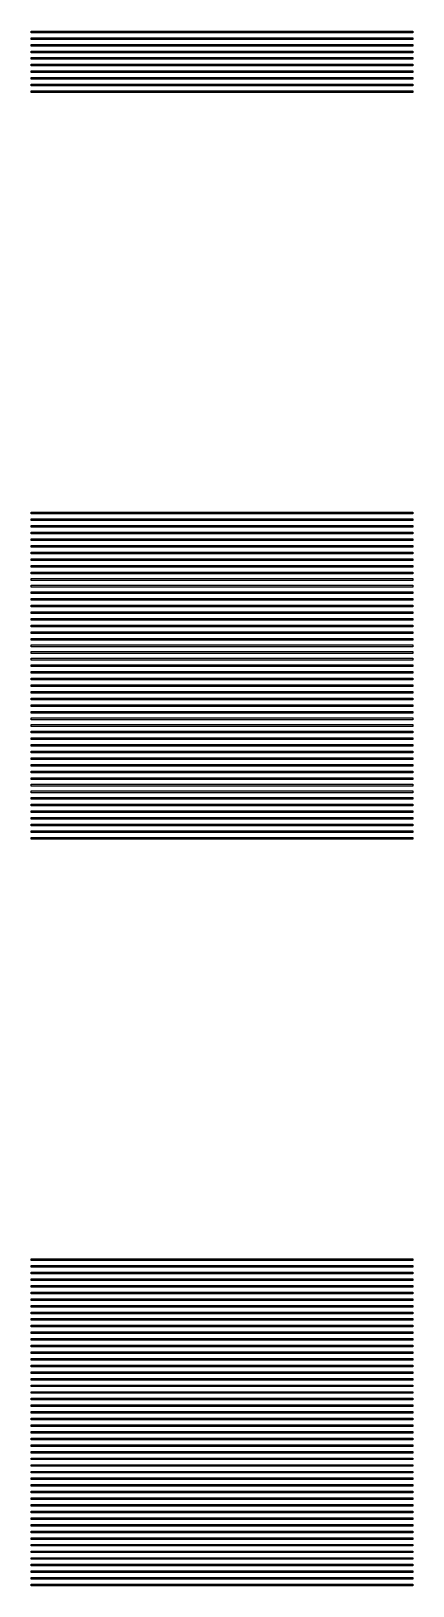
# Model space of a CAD drawing. Extents: x 40 to 187, y -3 to 150.
# Drawn here: x 95.46 to 97.81, y 111.73 to 121.32 of the extents above; entities that cross this region are included whole.
import ezdxf

# ---------------------------------------------------------------- set-up
doc = ezdxf.new("R2010")
doc.units = 0

msp = doc.modelspace()

# ---------------------------------------------------------------- linework, layer by layer
for p, q in [((95.4597, 121.306), (95.4597, 121.316)), ((95.4597, 121.316), (97.8117, 121.316)), ((97.8117, 121.316), (97.8117, 121.306)), ((97.8117, 121.306), (95.4597, 121.306)), ((95.4597, 121.265), (95.4597, 121.275)), ((95.4597, 121.275), (97.8117, 121.275)), ((97.8117, 121.265), (95.4597, 121.265)), ((95.4597, 121.224), (95.4597, 121.234)), ((95.4597, 121.234), (97.8117, 121.234)), ((97.8117, 121.224), (95.4597, 121.224)), ((97.8117, 121.275), (97.8117, 121.265)), ((97.8117, 121.234), (97.8117, 121.224)), ((95.4597, 121.183), (95.4597, 121.193)), ((95.4597, 121.193), (97.8117, 121.193)), ((97.8117, 121.183), (95.4597, 121.183)), ((95.4597, 121.142), (95.4597, 121.153)), ((95.4597, 121.153), (97.8117, 121.153)), ((97.8117, 121.142), (95.4597, 121.142)), ((97.8117, 121.193), (97.8117, 121.183)), ((97.8117, 121.153), (97.8117, 121.142)), ((95.4597, 121.101), (95.4597, 121.112)), ((95.4597, 121.112), (97.8117, 121.112)), ((97.8117, 121.101), (95.4597, 121.101)), ((95.4597, 121.061), (95.4597, 121.071)), ((95.4597, 121.071), (97.8117, 121.071)), ((97.8117, 121.061), (95.4597, 121.061)), ((95.4597, 121.02), (95.4597, 121.03)), ((95.4597, 121.03), (97.8117, 121.03)), ((97.8117, 121.112), (97.8117, 121.101)), ((97.8117, 121.071), (97.8117, 121.061)), ((97.8117, 121.03), (97.8117, 121.02)), ((97.8117, 121.02), (95.4597, 121.02)), ((95.4597, 120.979), (95.4597, 120.989)), ((95.4597, 120.989), (97.8117, 120.989)), ((97.8117, 120.979), (95.4597, 120.979)), ((95.4597, 120.938), (95.4597, 120.948)), ((95.4597, 120.948), (97.8117, 120.948)), ((97.8117, 120.938), (95.4597, 120.938)), ((97.8117, 120.989), (97.8117, 120.979)), ((97.8117, 120.948), (97.8117, 120.938)), ((95.4597, 118.34), (95.4597, 118.351)), ((95.4597, 118.351), (97.8117, 118.351)), ((97.8117, 118.34), (95.4597, 118.34)), ((97.8117, 118.351), (97.8117, 118.34)), ((95.4597, 118.299), (95.4597, 118.31)), ((95.4597, 118.31), (97.8117, 118.31)), ((97.8117, 118.299), (95.4597, 118.299)), ((95.4597, 118.259), (95.4597, 118.269)), ((95.4597, 118.269), (97.8117, 118.269)), ((97.8117, 118.259), (95.4597, 118.259)), ((97.8117, 118.31), (97.8117, 118.299)), ((97.8117, 118.269), (97.8117, 118.259)), ((95.4597, 118.218), (95.4597, 118.228)), ((95.4597, 118.228), (97.8117, 118.228)), ((97.8117, 118.218), (95.4597, 118.218)), ((95.4597, 118.177), (95.4597, 118.187)), ((95.4597, 118.187), (97.8117, 118.187)), ((97.8117, 118.177), (95.4597, 118.177)), ((97.8117, 118.228), (97.8117, 118.218)), ((97.8117, 118.187), (97.8117, 118.177)), ((95.4597, 118.136), (95.4597, 118.146)), ((95.4597, 118.146), (97.8117, 118.146)), ((97.8117, 118.136), (95.4597, 118.136)), ((95.4597, 118.095), (95.4597, 118.105)), ((95.4597, 118.105), (97.8117, 118.105)), ((97.8117, 118.095), (95.4597, 118.095)), ((95.4597, 118.054), (95.4597, 118.064)), ((95.4597, 118.064), (97.8117, 118.064)), ((97.8117, 118.054), (95.4597, 118.054)), ((97.8117, 118.146), (97.8117, 118.136)), ((97.8117, 118.105), (97.8117, 118.095)), ((97.8117, 118.064), (97.8117, 118.054)), ((95.4597, 118.013), (95.4597, 118.023)), ((95.4597, 118.023), (97.8117, 118.023)), ((97.8117, 118.013), (95.4597, 118.013)), ((95.4597, 117.972), (95.4597, 117.982)), ((95.4597, 117.982), (97.8117, 117.982)), ((97.8117, 117.972), (95.4597, 117.972)), ((97.8117, 118.023), (97.8117, 118.013)), ((97.8117, 117.982), (97.8117, 117.972)), ((95.4597, 117.931), (95.4597, 117.942)), ((95.4597, 117.942), (97.8117, 117.942)), ((97.8117, 117.931), (95.4597, 117.931)), ((95.4597, 117.89), (95.4597, 117.901)), ((95.4597, 117.901), (97.8117, 117.901)), ((97.8117, 117.89), (95.4597, 117.89)), ((95.4597, 117.85), (95.4597, 117.86)), ((95.4597, 117.86), (97.8117, 117.86)), ((97.8117, 117.942), (97.8117, 117.931)), ((97.8117, 117.901), (97.8117, 117.89)), ((97.8117, 117.86), (97.8117, 117.85)), ((97.8117, 117.85), (95.4597, 117.85)), ((95.4597, 117.809), (95.4597, 117.819)), ((95.4597, 117.819), (97.8117, 117.819)), ((97.8117, 117.809), (95.4597, 117.809)), ((95.4597, 117.768), (95.4597, 117.778)), ((95.4597, 117.778), (97.8117, 117.778)), ((97.8117, 117.768), (95.4597, 117.768)), ((97.8117, 117.819), (97.8117, 117.809)), ((97.8117, 117.778), (97.8117, 117.768)), ((95.4597, 117.727), (95.4597, 117.737)), ((95.4597, 117.737), (97.8117, 117.737)), ((97.8117, 117.727), (95.4597, 117.727)), ((95.4597, 117.686), (95.4597, 117.696)), ((95.4597, 117.696), (97.8117, 117.696)), ((97.8117, 117.686), (95.4597, 117.686)), ((97.8117, 117.737), (97.8117, 117.727)), ((97.8117, 117.696), (97.8117, 117.686)), ((95.4597, 117.645), (95.4597, 117.655)), ((95.4597, 117.655), (97.8117, 117.655)), ((97.8117, 117.645), (95.4597, 117.645)), ((95.4597, 117.604), (95.4597, 117.614)), ((95.4597, 117.614), (97.8117, 117.614)), ((97.8117, 117.604), (95.4597, 117.604)), ((95.4597, 117.563), (95.4597, 117.573)), ((95.4597, 117.573), (97.8117, 117.573)), ((97.8117, 117.655), (97.8117, 117.645)), ((97.8117, 117.614), (97.8117, 117.604)), ((97.8117, 117.573), (97.8117, 117.563)), ((97.8117, 117.563), (95.4597, 117.563)), ((95.4597, 117.522), (95.4597, 117.533)), ((95.4597, 117.533), (97.8117, 117.533)), ((97.8117, 117.522), (95.4597, 117.522)), ((95.4597, 117.481), (95.4597, 117.492)), ((95.4597, 117.492), (97.8117, 117.492)), ((97.8117, 117.481), (95.4597, 117.481)), ((97.8117, 117.533), (97.8117, 117.522)), ((97.8117, 117.492), (97.8117, 117.481)), ((95.4597, 117.44), (95.4597, 117.451)), ((95.4597, 117.451), (97.8117, 117.451)), ((97.8117, 117.44), (95.4597, 117.44)), ((95.4597, 117.4), (95.4597, 117.41)), ((95.4597, 117.41), (97.8117, 117.41)), ((97.8117, 117.4), (95.4597, 117.4)), ((97.8117, 117.451), (97.8117, 117.44)), ((97.8117, 117.41), (97.8117, 117.4)), ((95.4597, 117.359), (95.4597, 117.369)), ((95.4597, 117.369), (97.8117, 117.369)), ((97.8117, 117.359), (95.4597, 117.359)), ((95.4597, 117.318), (95.4597, 117.328)), ((95.4597, 117.328), (97.8117, 117.328)), ((97.8117, 117.318), (95.4597, 117.318)), ((95.4597, 117.277), (95.4597, 117.287)), ((95.4597, 117.287), (97.8117, 117.287)), ((97.8117, 117.369), (97.8117, 117.359)), ((97.8117, 117.328), (97.8117, 117.318)), ((97.8117, 117.287), (97.8117, 117.277)), ((97.8117, 117.277), (95.4597, 117.277)), ((95.4597, 117.236), (95.4597, 117.246)), ((95.4597, 117.246), (97.8117, 117.246)), ((97.8117, 117.236), (95.4597, 117.236)), ((95.4597, 117.195), (95.4597, 117.205)), ((95.4597, 117.205), (97.8117, 117.205)), ((97.8117, 117.195), (95.4597, 117.195)), ((97.8117, 117.246), (97.8117, 117.236)), ((97.8117, 117.205), (97.8117, 117.195)), ((95.4597, 117.154), (95.4597, 117.164)), ((95.4597, 117.164), (97.8117, 117.164)), ((97.8117, 117.154), (95.4597, 117.154)), ((95.4597, 117.113), (95.4597, 117.123)), ((95.4597, 117.123), (97.8117, 117.123)), ((97.8117, 117.113), (95.4597, 117.113)), ((97.8117, 117.164), (97.8117, 117.154)), ((97.8117, 117.123), (97.8117, 117.113)), ((95.4597, 117.072), (95.4597, 117.083)), ((95.4597, 117.083), (97.8117, 117.083)), ((97.8117, 117.072), (95.4597, 117.072)), ((95.4597, 117.031), (95.4597, 117.042)), ((95.4597, 117.042), (97.8117, 117.042)), ((97.8117, 117.031), (95.4597, 117.031)), ((95.4597, 116.991), (95.4597, 117.001)), ((95.4597, 117.001), (97.8117, 117.001)), ((97.8117, 117.083), (97.8117, 117.072)), ((97.8117, 117.042), (97.8117, 117.031)), ((97.8117, 117.001), (97.8117, 116.991)), ((97.8117, 116.991), (95.4597, 116.991)), ((95.4597, 116.95), (95.4597, 116.96)), ((95.4597, 116.96), (97.8117, 116.96)), ((97.8117, 116.95), (95.4597, 116.95)), ((95.4597, 116.909), (95.4597, 116.919)), ((95.4597, 116.919), (97.8117, 116.919)), ((97.8117, 116.909), (95.4597, 116.909)), ((97.8117, 116.96), (97.8117, 116.95)), ((97.8117, 116.919), (97.8117, 116.909)), ((95.4597, 116.868), (95.4597, 116.878)), ((95.4597, 116.878), (97.8117, 116.878)), ((97.8117, 116.868), (95.4597, 116.868)), ((95.4597, 116.827), (95.4597, 116.837)), ((95.4597, 116.837), (97.8117, 116.837)), ((97.8117, 116.827), (95.4597, 116.827)), ((97.8117, 116.878), (97.8117, 116.868)), ((97.8117, 116.837), (97.8117, 116.827)), ((95.4597, 116.786), (95.4597, 116.796)), ((95.4597, 116.796), (97.8117, 116.796)), ((97.8117, 116.786), (95.4597, 116.786)), ((95.4597, 116.745), (95.4597, 116.755)), ((95.4597, 116.755), (97.8117, 116.755)), ((97.8117, 116.745), (95.4597, 116.745)), ((95.4597, 116.704), (95.4597, 116.714)), ((95.4597, 116.714), (97.8117, 116.714)), ((97.8117, 116.796), (97.8117, 116.786)), ((97.8117, 116.755), (97.8117, 116.745)), ((97.8117, 116.714), (97.8117, 116.704)), ((97.8117, 116.704), (95.4597, 116.704)), ((95.4597, 116.663), (95.4597, 116.674)), ((95.4597, 116.674), (97.8117, 116.674)), ((97.8117, 116.663), (95.4597, 116.663)), ((95.4597, 116.622), (95.4597, 116.633)), ((95.4597, 116.633), (97.8117, 116.633)), ((97.8117, 116.622), (95.4597, 116.622)), ((97.8117, 116.674), (97.8117, 116.663)), ((97.8117, 116.633), (97.8117, 116.622)), ((95.4597, 116.582), (95.4597, 116.592)), ((95.4597, 116.592), (97.8117, 116.592)), ((97.8117, 116.582), (95.4597, 116.582)), ((95.4597, 116.541), (95.4597, 116.551)), ((95.4597, 116.551), (97.8117, 116.551)), ((97.8117, 116.541), (95.4597, 116.541)), ((97.8117, 116.592), (97.8117, 116.582)), ((97.8117, 116.551), (97.8117, 116.541)), ((95.4597, 116.5), (95.4597, 116.51)), ((95.4597, 116.51), (97.8117, 116.51)), ((97.8117, 116.5), (95.4597, 116.5)), ((95.4597, 116.459), (95.4597, 116.469)), ((95.4597, 116.469), (97.8117, 116.469)), ((97.8117, 116.459), (95.4597, 116.459)), ((95.4597, 116.418), (95.4597, 116.428)), ((95.4597, 116.428), (97.8117, 116.428)), ((97.8117, 116.51), (97.8117, 116.5)), ((97.8117, 116.469), (97.8117, 116.459)), ((97.8117, 116.428), (97.8117, 116.418)), ((97.8117, 116.418), (95.4597, 116.418)), ((95.4597, 116.377), (95.4597, 116.387)), ((95.4597, 116.387), (97.8117, 116.387)), ((97.8117, 116.377), (95.4597, 116.377)), ((95.4597, 116.336), (95.4597, 116.346)), ((95.4597, 116.346), (97.8117, 116.346)), ((97.8117, 116.336), (95.4597, 116.336)), ((97.8117, 116.387), (97.8117, 116.377)), ((97.8117, 116.346), (97.8117, 116.336)), ((95.4597, 113.739), (95.4597, 113.749)), ((95.4597, 113.749), (97.8117, 113.749)), ((97.8117, 113.739), (95.4597, 113.739)), ((97.8117, 113.749), (97.8117, 113.739)), ((95.4597, 113.698), (95.4597, 113.708)), ((95.4597, 113.708), (97.8117, 113.708)), ((97.8117, 113.698), (95.4597, 113.698)), ((95.4597, 113.657), (95.4597, 113.667)), ((95.4597, 113.667), (97.8117, 113.667)), ((97.8117, 113.657), (95.4597, 113.657)), ((97.8117, 113.708), (97.8117, 113.698)), ((97.8117, 113.667), (97.8117, 113.657)), ((95.4597, 113.616), (95.4597, 113.626)), ((95.4597, 113.626), (97.8117, 113.626)), ((97.8117, 113.616), (95.4597, 113.616)), ((95.4597, 113.575), (95.4597, 113.585)), ((95.4597, 113.585), (97.8117, 113.585)), ((97.8117, 113.575), (95.4597, 113.575)), ((97.8117, 113.626), (97.8117, 113.616)), ((97.8117, 113.585), (97.8117, 113.575)), ((95.4597, 113.534), (95.4597, 113.544)), ((95.4597, 113.544), (97.8117, 113.544)), ((97.8117, 113.534), (95.4597, 113.534)), ((95.4597, 113.493), (95.4597, 113.503)), ((95.4597, 113.503), (97.8117, 113.503)), ((97.8117, 113.493), (95.4597, 113.493)), ((95.4597, 113.452), (95.4597, 113.463)), ((95.4597, 113.463), (97.8117, 113.463)), ((97.8117, 113.452), (95.4597, 113.452)), ((97.8117, 113.544), (97.8117, 113.534)), ((97.8117, 113.503), (97.8117, 113.493)), ((97.8117, 113.463), (97.8117, 113.452)), ((95.4597, 113.411), (95.4597, 113.422)), ((95.4597, 113.422), (97.8117, 113.422)), ((97.8117, 113.411), (95.4597, 113.411)), ((95.4597, 113.371), (95.4597, 113.381)), ((95.4597, 113.381), (97.8117, 113.381)), ((97.8117, 113.371), (95.4597, 113.371)), ((97.8117, 113.422), (97.8117, 113.411)), ((97.8117, 113.381), (97.8117, 113.371)), ((95.4597, 113.33), (95.4597, 113.34)), ((95.4597, 113.34), (97.8117, 113.34)), ((97.8117, 113.33), (95.4597, 113.33)), ((95.4597, 113.289), (95.4597, 113.299)), ((95.4597, 113.299), (97.8117, 113.299)), ((97.8117, 113.289), (95.4597, 113.289)), ((97.8117, 113.34), (97.8117, 113.33)), ((97.8117, 113.299), (97.8117, 113.289)), ((95.4597, 113.248), (95.4597, 113.258)), ((95.4597, 113.258), (97.8117, 113.258)), ((97.8117, 113.248), (95.4597, 113.248)), ((95.4597, 113.207), (95.4597, 113.217)), ((95.4597, 113.217), (97.8117, 113.217)), ((97.8117, 113.207), (95.4597, 113.207)), ((95.4597, 113.166), (95.4597, 113.176)), ((95.4597, 113.176), (97.8117, 113.176)), ((97.8117, 113.166), (95.4597, 113.166)), ((97.8117, 113.258), (97.8117, 113.248)), ((97.8117, 113.217), (97.8117, 113.207)), ((97.8117, 113.176), (97.8117, 113.166)), ((95.4597, 113.125), (95.4597, 113.135)), ((95.4597, 113.135), (97.8117, 113.135)), ((97.8117, 113.125), (95.4597, 113.125)), ((95.4597, 113.084), (95.4597, 113.094)), ((95.4597, 113.094), (97.8117, 113.094)), ((97.8117, 113.084), (95.4597, 113.084)), ((97.8117, 113.135), (97.8117, 113.125)), ((97.8117, 113.094), (97.8117, 113.084)), ((95.4597, 113.043), (95.4597, 113.054)), ((95.4597, 113.054), (97.8117, 113.054)), ((97.8117, 113.043), (95.4597, 113.043)), ((95.4597, 113.002), (95.4597, 113.013)), ((95.4597, 113.013), (97.8117, 113.013)), ((97.8117, 113.002), (95.4597, 113.002)), ((95.4597, 112.962), (95.4597, 112.972)), ((95.4597, 112.972), (97.8117, 112.972)), ((97.8117, 113.054), (97.8117, 113.043)), ((97.8117, 113.013), (97.8117, 113.002)), ((97.8117, 112.972), (97.8117, 112.962)), ((97.8117, 112.962), (95.4597, 112.962)), ((95.4597, 112.921), (95.4597, 112.931)), ((95.4597, 112.931), (97.8117, 112.931)), ((97.8117, 112.921), (95.4597, 112.921)), ((95.4597, 112.88), (95.4597, 112.89)), ((95.4597, 112.89), (97.8117, 112.89)), ((97.8117, 112.88), (95.4597, 112.88)), ((97.8117, 112.931), (97.8117, 112.921)), ((97.8117, 112.89), (97.8117, 112.88)), ((95.4597, 112.839), (95.4597, 112.849)), ((95.4597, 112.849), (97.8117, 112.849)), ((97.8117, 112.839), (95.4597, 112.839)), ((95.4597, 112.798), (95.4597, 112.808)), ((95.4597, 112.808), (97.8117, 112.808)), ((97.8117, 112.798), (95.4597, 112.798)), ((97.8117, 112.849), (97.8117, 112.839)), ((97.8117, 112.808), (97.8117, 112.798)), ((95.4597, 112.757), (95.4597, 112.767)), ((95.4597, 112.767), (97.8117, 112.767)), ((97.8117, 112.757), (95.4597, 112.757)), ((95.4597, 112.716), (95.4597, 112.726)), ((95.4597, 112.726), (97.8117, 112.726)), ((97.8117, 112.716), (95.4597, 112.716)), ((95.4597, 112.675), (95.4597, 112.685)), ((95.4597, 112.685), (97.8117, 112.685)), ((97.8117, 112.767), (97.8117, 112.757)), ((97.8117, 112.726), (97.8117, 112.716)), ((97.8117, 112.685), (97.8117, 112.675)), ((97.8117, 112.675), (95.4597, 112.675)), ((95.4597, 112.634), (95.4597, 112.645)), ((95.4597, 112.645), (97.8117, 112.645)), ((97.8117, 112.634), (95.4597, 112.634)), ((95.4597, 112.593), (95.4597, 112.604)), ((95.4597, 112.604), (97.8117, 112.604)), ((97.8117, 112.593), (95.4597, 112.593)), ((97.8117, 112.645), (97.8117, 112.634)), ((97.8117, 112.604), (97.8117, 112.593)), ((95.4597, 112.552), (95.4597, 112.563)), ((95.4597, 112.563), (97.8117, 112.563)), ((97.8117, 112.552), (95.4597, 112.552)), ((95.4597, 112.512), (95.4597, 112.522)), ((95.4597, 112.522), (97.8117, 112.522)), ((97.8117, 112.512), (95.4597, 112.512)), ((97.8117, 112.563), (97.8117, 112.552)), ((97.8117, 112.522), (97.8117, 112.512)), ((95.4597, 112.471), (95.4597, 112.481)), ((95.4597, 112.481), (97.8117, 112.481)), ((97.8117, 112.471), (95.4597, 112.471)), ((95.4597, 112.43), (95.4597, 112.44)), ((95.4597, 112.44), (97.8117, 112.44)), ((97.8117, 112.43), (95.4597, 112.43)), ((95.4597, 112.389), (95.4597, 112.399)), ((95.4597, 112.399), (97.8117, 112.399)), ((97.8117, 112.481), (97.8117, 112.471)), ((97.8117, 112.44), (97.8117, 112.43)), ((97.8117, 112.399), (97.8117, 112.389)), ((97.8117, 112.389), (95.4597, 112.389)), ((95.4597, 112.348), (95.4597, 112.358)), ((95.4597, 112.358), (97.8117, 112.358)), ((97.8117, 112.348), (95.4597, 112.348)), ((95.4597, 112.307), (95.4597, 112.317)), ((95.4597, 112.317), (97.8117, 112.317)), ((97.8117, 112.307), (95.4597, 112.307)), ((97.8117, 112.358), (97.8117, 112.348)), ((97.8117, 112.317), (97.8117, 112.307)), ((95.4597, 112.266), (95.4597, 112.276)), ((95.4597, 112.276), (97.8117, 112.276)), ((97.8117, 112.266), (95.4597, 112.266)), ((95.4597, 112.225), (95.4597, 112.235)), ((95.4597, 112.235), (97.8117, 112.235)), ((97.8117, 112.225), (95.4597, 112.225)), ((97.8117, 112.276), (97.8117, 112.266)), ((97.8117, 112.235), (97.8117, 112.225)), ((95.4597, 112.184), (95.4597, 112.195)), ((95.4597, 112.195), (97.8117, 112.195)), ((97.8117, 112.184), (95.4597, 112.184)), ((95.4597, 112.143), (95.4597, 112.154)), ((95.4597, 112.154), (97.8117, 112.154)), ((97.8117, 112.143), (95.4597, 112.143)), ((95.4597, 112.103), (95.4597, 112.113)), ((95.4597, 112.113), (97.8117, 112.113)), ((97.8117, 112.195), (97.8117, 112.184)), ((97.8117, 112.154), (97.8117, 112.143)), ((97.8117, 112.113), (97.8117, 112.103)), ((97.8117, 112.103), (95.4597, 112.103)), ((95.4597, 112.062), (95.4597, 112.072)), ((95.4597, 112.072), (97.8117, 112.072)), ((97.8117, 112.062), (95.4597, 112.062)), ((95.4597, 112.021), (95.4597, 112.031)), ((95.4597, 112.031), (97.8117, 112.031)), ((97.8117, 112.021), (95.4597, 112.021)), ((97.8117, 112.072), (97.8117, 112.062)), ((97.8117, 112.031), (97.8117, 112.021)), ((95.4597, 111.98), (95.4597, 111.99)), ((95.4597, 111.99), (97.8117, 111.99)), ((97.8117, 111.98), (95.4597, 111.98)), ((95.4597, 111.939), (95.4597, 111.949)), ((95.4597, 111.949), (97.8117, 111.949)), ((97.8117, 111.939), (95.4597, 111.939)), ((97.8117, 111.99), (97.8117, 111.98)), ((97.8117, 111.949), (97.8117, 111.939)), ((95.4597, 111.898), (95.4597, 111.908)), ((95.4597, 111.908), (97.8117, 111.908)), ((97.8117, 111.898), (95.4597, 111.898)), ((95.4597, 111.857), (95.4597, 111.867)), ((95.4597, 111.867), (97.8117, 111.867)), ((97.8117, 111.857), (95.4597, 111.857)), ((95.4597, 111.816), (95.4597, 111.826)), ((95.4597, 111.826), (97.8117, 111.826)), ((97.8117, 111.908), (97.8117, 111.898)), ((97.8117, 111.867), (97.8117, 111.857)), ((97.8117, 111.826), (97.8117, 111.816)), ((97.8117, 111.816), (95.4597, 111.816)), ((95.4597, 111.775), (95.4597, 111.786)), ((95.4597, 111.786), (97.8117, 111.786)), ((97.8117, 111.775), (95.4597, 111.775)), ((95.4597, 111.734), (95.4597, 111.745)), ((95.4597, 111.745), (97.8117, 111.745)), ((97.8117, 111.734), (95.4597, 111.734)), ((97.8117, 111.786), (97.8117, 111.775)), ((97.8117, 111.745), (97.8117, 111.734))]:
    msp.add_line(p, q)

doc.saveas('drawing.dxf')
